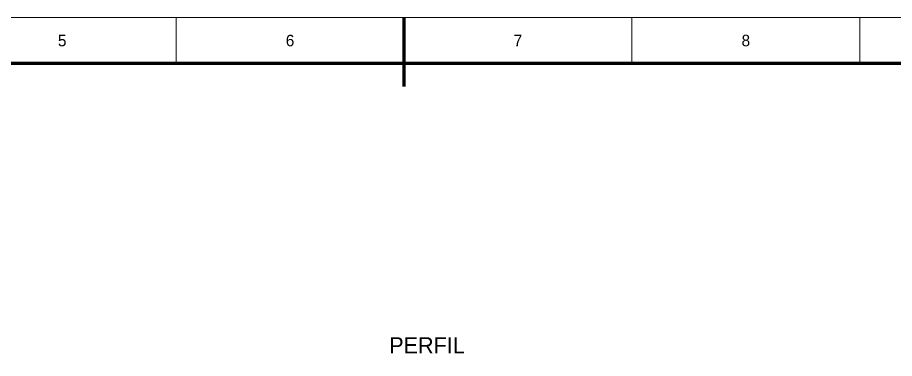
# Model space of a CAD drawing. Header units: millimetres. Extents: x 0 to 594, y 0 to 420.
# Drawn here: x 213.1 to 403.5, y 345.9 to 420 of the extents above; entities that cross this region are included whole.
import ezdxf
from ezdxf.enums import TextEntityAlignment as Align

# ---------------------------------------------------------------- set-up
doc = ezdxf.new("R2010")
doc.units = ezdxf.units.MM
for name, color, linetype, lineweight in [('FINA', 7, 'CONTINUOUS', 18), ('NORMA', 7, 'CONTINUOUS', 70), ('TEXTO', 7, 'CONTINUOUS', 25)]:
    doc.layers.add(name, color=color, linetype=linetype, lineweight=lineweight)

msp = doc.modelspace()

# ---------------------------------------------------------------- linework, layer by layer
at = {"layer": 'FINA'}
for p, q in [((247.5, 410), (247.5, 420)), ((297, 410), (297, 420)), ((346.5, 410), (346.5, 420)), ((396, 410), (396, 420))]:
    msp.add_line(p, q, dxfattribs=at)
msp.add_lwpolyline([(0, 0), (594, 0), (594, 420), (0, 420)], close=True, dxfattribs=at)
at = {"layer": 'NORMA'}
msp.add_line((297, 420), (297, 405), dxfattribs=at)
msp.add_lwpolyline([(20, 10), (584, 10), (584, 410), (20, 410)], close=True, dxfattribs=at)

# ---------------------------------------------------------------- texts
at = {"layer": 'TEXTO'}
for s, height, p in [('5', 2.5, (222.75, 415)), ('6', 2.5, (272.25, 415)), ('7', 2.5, (321.75, 415)), ('8', 2.5, (371.25, 415)), ('PERFIL', 3.5, (302, 348.77))]:
    msp.add_text(s, height=height, dxfattribs=at).set_placement(p, align=Align.MIDDLE_CENTER)

doc.saveas('drawing.dxf')
